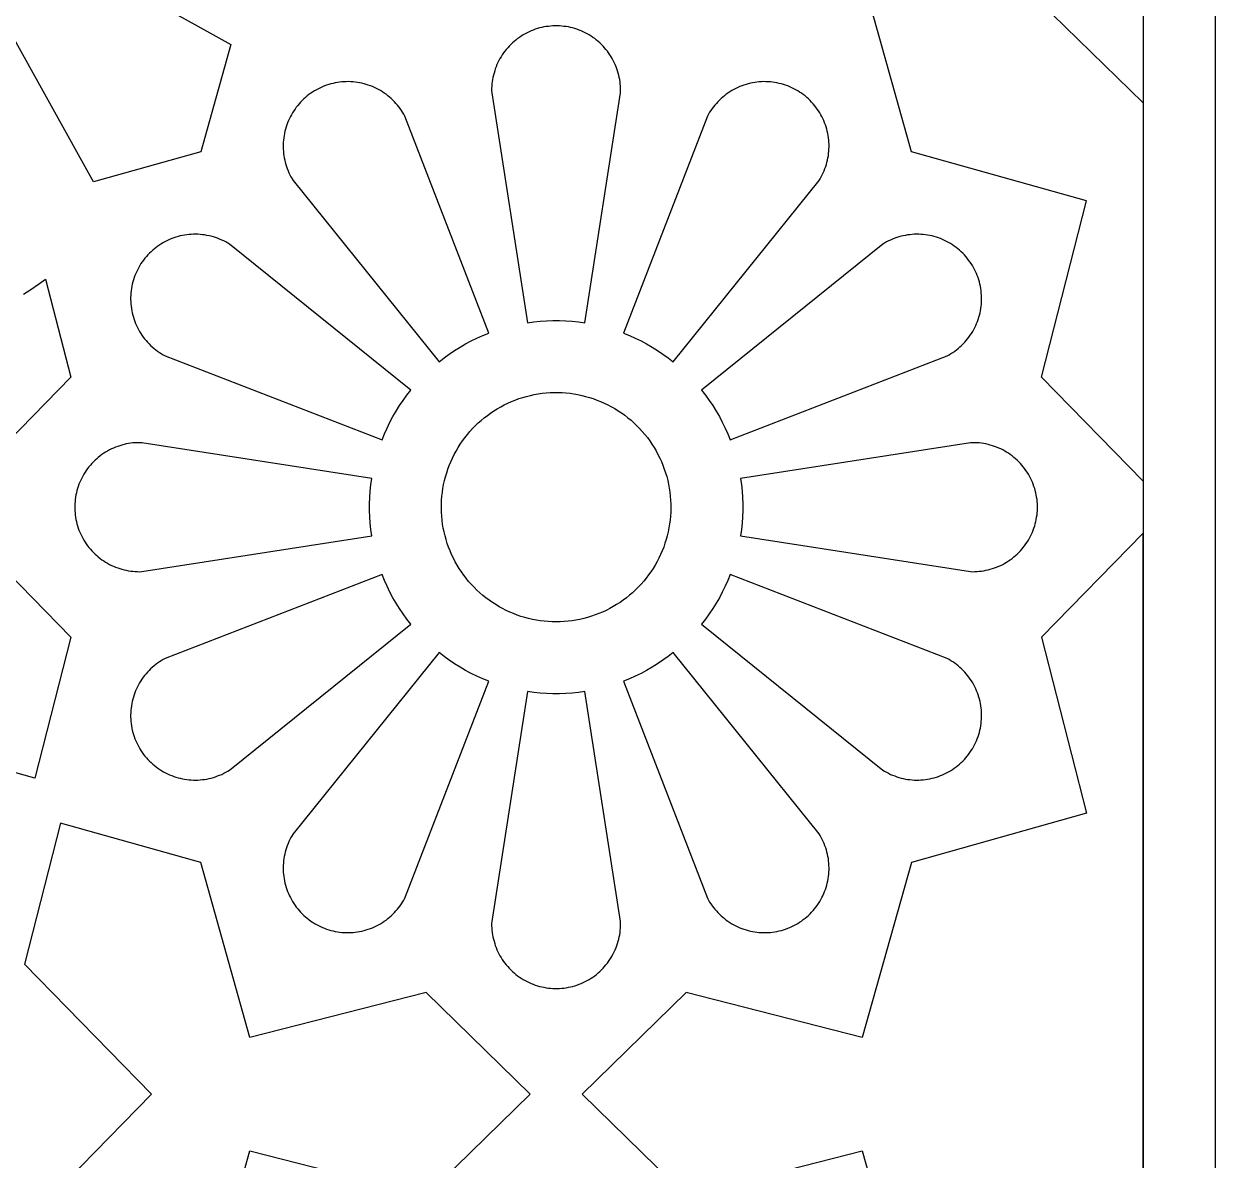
# Model space of a CAD drawing. Extents: x 0 to 1266, y 0 to 1438.
# Drawn here: x 782.2 to 947.8, y 1014.5 to 1172.4 of the extents above; entities that cross this region are included whole.
import ezdxf

# ---------------------------------------------------------------- set-up
doc = ezdxf.new("R2010")
doc.units = 0
doc.layers.add('Default_Layer', color=1, linetype='CONTINUOUS')

msp = doc.modelspace()

# ---------------------------------------------------------------- linework, layer by layer
at = {"layer": 'Default_Layer'}
for points in [[(318.66, 1338.2), (947.76, 1338.2), (947.76, 100), (318.66, 100), (318.66, 1338.2)], [(328.66, 110), (328.66, 1328.2), (937.76, 1328.2), (937.76, 110), (328.66, 110)], [(791.87, 1150.46), (767.98, 1193.44), (810.95, 1169.55), (806.77, 1154.64), (791.87, 1150.46)], [(937.76, 1108.86), (923.62, 1123.33), (929.88, 1147.82), (905.55, 1154.64), (900.08, 1174.13), (919.69, 1179.13), (937.76, 1161.48), (937.76, 1108.86)], [(852.17, 1130.89), (853.06, 1131.01), (853.94, 1131.1), (854.83, 1131.16), (855.72, 1131.19), (856.61, 1131.19), (857.49, 1131.16), (858.38, 1131.1), (859.27, 1131.01), (860.15, 1130.89), (865.12, 1162.84), (865.12, 1163.15), (865.12, 1163.46), (865.1, 1163.77), (865.08, 1164.08), (865.04, 1164.39), (865, 1164.69), (864.94, 1165), (864.87, 1165.3), (864.79, 1165.6), (864.71, 1165.9), (864.61, 1166.19), (864.5, 1166.48), (864.38, 1166.77), (864.25, 1167.05), (864.11, 1167.33), (863.96, 1167.6), (863.81, 1167.87), (863.64, 1168.13), (863.46, 1168.39), (863.28, 1168.64), (863.09, 1168.88), (862.89, 1169.12), (862.68, 1169.35), (862.46, 1169.57), (862.24, 1169.79), (862, 1169.99), (861.77, 1170.19), (861.52, 1170.38), (861.27, 1170.56), (861.01, 1170.73), (860.75, 1170.9), (860.48, 1171.05), (860.2, 1171.2), (859.92, 1171.33), (859.64, 1171.46), (859.35, 1171.57), (859.06, 1171.68), (858.76, 1171.77), (858.46, 1171.86), (858.16, 1171.93), (857.86, 1172), (857.55, 1172.05), (857.24, 1172.09), (856.94, 1172.13), (856.63, 1172.15), (856.32, 1172.16), (856.01, 1172.16), (855.7, 1172.15), (855.39, 1172.13), (855.08, 1172.09), (854.77, 1172.05), (854.46, 1172), (854.16, 1171.93), (853.86, 1171.86), (853.56, 1171.77), (853.26, 1171.68), (852.97, 1171.57), (852.68, 1171.46), (852.4, 1171.33), (852.12, 1171.2), (851.85, 1171.05), (851.58, 1170.9), (851.31, 1170.73), (851.05, 1170.56), (850.8, 1170.38), (850.56, 1170.19), (850.32, 1169.99), (850.09, 1169.79), (849.86, 1169.57), (849.64, 1169.35), (849.43, 1169.12), (849.23, 1168.88), (849.04, 1168.64), (848.86, 1168.39), (848.68, 1168.13), (848.51, 1167.87), (848.36, 1167.6), (848.21, 1167.33), (848.07, 1167.05), (847.94, 1166.77), (847.82, 1166.48), (847.71, 1166.19), (847.62, 1165.9), (847.53, 1165.6), (847.45, 1165.3), (847.38, 1165), (847.32, 1164.69), (847.28, 1164.39), (847.24, 1164.08), (847.22, 1163.77), (847.2, 1163.46), (847.2, 1163.15), (847.21, 1162.84), (852.17, 1130.89)], [(839.89, 1125.46), (840.59, 1126.01), (841.31, 1126.53), (842.05, 1127.03), (842.81, 1127.5), (843.58, 1127.94), (844.36, 1128.36), (845.16, 1128.75), (845.97, 1129.11), (846.8, 1129.45), (835.13, 1159.6), (834.98, 1159.87), (834.82, 1160.14), (834.65, 1160.4), (834.47, 1160.66), (834.29, 1160.91), (834.1, 1161.15), (833.89, 1161.38), (833.68, 1161.61), (833.47, 1161.83), (833.24, 1162.05), (833.01, 1162.25), (832.77, 1162.45), (832.52, 1162.64), (832.27, 1162.82), (832.01, 1162.99), (831.74, 1163.15), (831.47, 1163.31), (831.2, 1163.45), (830.92, 1163.58), (830.63, 1163.71), (830.35, 1163.82), (830.05, 1163.93), (829.76, 1164.02), (829.46, 1164.1), (829.16, 1164.18), (828.85, 1164.24), (828.55, 1164.29), (828.24, 1164.34), (827.93, 1164.37), (827.62, 1164.39), (827.31, 1164.4), (827, 1164.39), (826.69, 1164.38), (826.38, 1164.36), (826.07, 1164.33), (825.76, 1164.28), (825.46, 1164.23), (825.15, 1164.16), (824.85, 1164.09), (824.56, 1164), (824.26, 1163.9), (823.97, 1163.8), (823.68, 1163.68), (823.4, 1163.55), (823.12, 1163.42), (822.84, 1163.27), (822.58, 1163.12), (822.31, 1162.95), (822.05, 1162.78), (821.8, 1162.6), (821.56, 1162.41), (821.32, 1162.21), (821.09, 1162), (820.87, 1161.78), (820.65, 1161.56), (820.44, 1161.33), (820.24, 1161.09), (820.05, 1160.85), (819.87, 1160.6), (819.69, 1160.34), (819.53, 1160.08), (819.37, 1159.81), (819.22, 1159.54), (819.09, 1159.26), (818.96, 1158.98), (818.84, 1158.69), (818.73, 1158.4), (818.63, 1158.1), (818.55, 1157.81), (818.47, 1157.5), (818.4, 1157.2), (818.35, 1156.9), (818.3, 1156.59), (818.27, 1156.28), (818.24, 1155.97), (818.23, 1155.66), (818.23, 1155.35), (818.24, 1155.04), (818.26, 1154.73), (818.29, 1154.42), (818.33, 1154.11), (818.38, 1153.81), (818.44, 1153.5), (818.51, 1153.2), (818.59, 1152.9), (818.69, 1152.6), (818.79, 1152.31), (818.9, 1152.02), (819.03, 1151.74), (819.16, 1151.46), (819.3, 1151.18), (819.45, 1150.91), (819.62, 1150.65), (839.89, 1125.46)], [(865.53, 1129.45), (866.35, 1129.11), (867.16, 1128.75), (867.96, 1128.36), (868.74, 1127.94), (869.51, 1127.5), (870.27, 1127.03), (871.01, 1126.53), (871.73, 1126.01), (872.43, 1125.46), (892.71, 1150.65), (892.87, 1150.91), (893.02, 1151.18), (893.16, 1151.46), (893.3, 1151.74), (893.42, 1152.02), (893.53, 1152.31), (893.63, 1152.6), (893.73, 1152.9), (893.81, 1153.2), (893.88, 1153.5), (893.94, 1153.81), (894, 1154.11), (894.04, 1154.42), (894.07, 1154.73), (894.08, 1155.04), (894.09, 1155.35), (894.09, 1155.66), (894.08, 1155.97), (894.05, 1156.28), (894.02, 1156.59), (893.97, 1156.9), (893.92, 1157.2), (893.85, 1157.5), (893.77, 1157.81), (893.69, 1158.1), (893.59, 1158.4), (893.48, 1158.69), (893.36, 1158.98), (893.24, 1159.26), (893.1, 1159.54), (892.95, 1159.81), (892.8, 1160.08), (892.63, 1160.34), (892.46, 1160.6), (892.27, 1160.85), (892.08, 1161.09), (891.88, 1161.33), (891.67, 1161.56), (891.46, 1161.78), (891.23, 1162), (891, 1162.21), (890.76, 1162.41), (890.52, 1162.6), (890.27, 1162.78), (890.01, 1162.95), (889.75, 1163.12), (889.48, 1163.27), (889.2, 1163.42), (888.92, 1163.55), (888.64, 1163.68), (888.35, 1163.8), (888.06, 1163.9), (887.77, 1164), (887.47, 1164.09), (887.17, 1164.16), (886.86, 1164.23), (886.56, 1164.28), (886.25, 1164.33), (885.94, 1164.36), (885.63, 1164.38), (885.32, 1164.39), (885.01, 1164.4), (884.7, 1164.39), (884.39, 1164.37), (884.08, 1164.34), (883.77, 1164.29), (883.47, 1164.24), (883.16, 1164.18), (882.86, 1164.1), (882.56, 1164.02), (882.27, 1163.93), (881.98, 1163.82), (881.69, 1163.71), (881.4, 1163.58), (881.12, 1163.45), (880.85, 1163.31), (880.58, 1163.15), (880.31, 1162.99), (880.05, 1162.82), (879.8, 1162.64), (879.55, 1162.45), (879.31, 1162.25), (879.08, 1162.05), (878.86, 1161.83), (878.64, 1161.61), (878.43, 1161.38), (878.23, 1161.15), (878.03, 1160.91), (877.85, 1160.66), (877.67, 1160.4), (877.5, 1160.14), (877.34, 1159.87), (877.2, 1159.6), (865.53, 1129.45)], [(831.97, 1114.62), (832.3, 1115.44), (832.67, 1116.26), (833.06, 1117.06), (833.48, 1117.84), (833.92, 1118.61), (834.39, 1119.37), (834.89, 1120.1), (835.41, 1120.82), (835.95, 1121.53), (810.77, 1141.8), (810.51, 1141.96), (810.24, 1142.12), (809.96, 1142.26), (809.68, 1142.39), (809.39, 1142.51), (809.11, 1142.63), (808.81, 1142.73), (808.52, 1142.82), (808.22, 1142.91), (807.92, 1142.98), (807.61, 1143.04), (807.3, 1143.09), (807, 1143.13), (806.69, 1143.16), (806.38, 1143.18), (806.07, 1143.19), (805.76, 1143.19), (805.45, 1143.17), (805.14, 1143.15), (804.83, 1143.11), (804.52, 1143.07), (804.22, 1143.01), (803.91, 1142.95), (803.61, 1142.87), (803.31, 1142.78), (803.02, 1142.69), (802.73, 1142.58), (802.44, 1142.46), (802.16, 1142.33), (801.88, 1142.19), (801.61, 1142.05), (801.34, 1141.89), (801.08, 1141.73), (800.82, 1141.55), (800.57, 1141.37), (800.32, 1141.18), (800.09, 1140.98), (799.86, 1140.77), (799.63, 1140.55), (799.42, 1140.33), (799.21, 1140.1), (799.01, 1139.86), (798.82, 1139.61), (798.64, 1139.36), (798.46, 1139.11), (798.3, 1138.84), (798.14, 1138.57), (798, 1138.3), (797.86, 1138.02), (797.74, 1137.74), (797.62, 1137.45), (797.51, 1137.16), (797.42, 1136.86), (797.33, 1136.56), (797.25, 1136.26), (797.19, 1135.96), (797.13, 1135.65), (797.09, 1135.35), (797.06, 1135.04), (797.03, 1134.73), (797.02, 1134.42), (797.02, 1134.11), (797.03, 1133.8), (797.05, 1133.49), (797.08, 1133.18), (797.12, 1132.87), (797.18, 1132.56), (797.24, 1132.26), (797.31, 1131.96), (797.4, 1131.66), (797.49, 1131.36), (797.59, 1131.07), (797.71, 1130.78), (797.83, 1130.5), (797.97, 1130.22), (798.11, 1129.94), (798.26, 1129.67), (798.43, 1129.41), (798.6, 1129.15), (798.78, 1128.9), (798.97, 1128.65), (799.16, 1128.41), (799.37, 1128.18), (799.58, 1127.95), (799.8, 1127.73), (800.03, 1127.52), (800.27, 1127.32), (800.51, 1127.13), (800.76, 1126.94), (801.02, 1126.77), (801.28, 1126.6), (801.54, 1126.44), (801.82, 1126.29), (831.97, 1114.62)], [(876.37, 1121.53), (876.91, 1120.82), (877.43, 1120.1), (877.93, 1119.37), (878.4, 1118.61), (878.85, 1117.84), (879.26, 1117.06), (879.65, 1116.26), (880.02, 1115.44), (880.35, 1114.62), (910.5, 1126.29), (910.78, 1126.44), (911.04, 1126.6), (911.31, 1126.77), (911.56, 1126.94), (911.81, 1127.13), (912.05, 1127.32), (912.29, 1127.52), (912.52, 1127.73), (912.74, 1127.95), (912.95, 1128.18), (913.16, 1128.41), (913.35, 1128.65), (913.54, 1128.9), (913.72, 1129.15), (913.9, 1129.41), (914.06, 1129.67), (914.21, 1129.94), (914.35, 1130.22), (914.49, 1130.5), (914.61, 1130.78), (914.73, 1131.07), (914.83, 1131.36), (914.93, 1131.66), (915.01, 1131.96), (915.08, 1132.26), (915.15, 1132.56), (915.2, 1132.87), (915.24, 1133.18), (915.27, 1133.49), (915.29, 1133.8), (915.3, 1134.11), (915.3, 1134.42), (915.29, 1134.73), (915.26, 1135.04), (915.23, 1135.35), (915.19, 1135.65), (915.13, 1135.96), (915.07, 1136.26), (914.99, 1136.56), (914.9, 1136.86), (914.81, 1137.16), (914.7, 1137.45), (914.59, 1137.74), (914.46, 1138.02), (914.32, 1138.3), (914.18, 1138.57), (914.02, 1138.84), (913.86, 1139.11), (913.68, 1139.36), (913.5, 1139.61), (913.31, 1139.86), (913.11, 1140.1), (912.9, 1140.33), (912.69, 1140.55), (912.47, 1140.77), (912.24, 1140.98), (912, 1141.18), (911.75, 1141.37), (911.5, 1141.55), (911.25, 1141.73), (910.98, 1141.89), (910.72, 1142.05), (910.44, 1142.19), (910.16, 1142.33), (909.88, 1142.46), (909.59, 1142.58), (909.3, 1142.69), (909.01, 1142.78), (908.71, 1142.87), (908.41, 1142.95), (908.11, 1143.01), (907.8, 1143.07), (907.49, 1143.11), (907.18, 1143.15), (906.87, 1143.17), (906.56, 1143.19), (906.25, 1143.19), (905.94, 1143.18), (905.63, 1143.16), (905.32, 1143.13), (905.02, 1143.09), (904.71, 1143.04), (904.41, 1142.98), (904.1, 1142.91), (903.8, 1142.82), (903.51, 1142.73), (903.22, 1142.63), (902.93, 1142.51), (902.64, 1142.39), (902.36, 1142.26), (902.09, 1142.12), (901.81, 1141.96), (901.55, 1141.8), (876.37, 1121.53)], [(871.6, 1101.29), (871.46, 1100.76), (871.29, 1100.23), (871.11, 1099.71), (870.91, 1099.2), (870.69, 1098.69), (870.45, 1098.19), (870.2, 1097.7), (869.92, 1097.21), (869.64, 1096.74), (869.33, 1096.28), (869.01, 1095.83), (868.68, 1095.39), (868.33, 1094.96), (867.96, 1094.54), (867.58, 1094.14), (867.19, 1093.75), (866.79, 1093.37), (866.37, 1093.01), (865.94, 1092.66), (865.49, 1092.33), (865.04, 1092.02), (864.57, 1091.72), (864.1, 1091.43), (863.61, 1091.16), (863.12, 1090.91), (862.62, 1090.68), (862.11, 1090.47), (861.59, 1090.27), (861.07, 1090.09), (860.54, 1089.93), (860, 1089.79), (859.46, 1089.66), (858.92, 1089.56), (858.37, 1089.47), (857.83, 1089.4), (857.27, 1089.35), (856.72, 1089.32), (856.17, 1089.31), (855.62, 1089.32), (855.06, 1089.35), (854.51, 1089.4), (853.96, 1089.47), (853.42, 1089.55), (852.87, 1089.66), (852.33, 1089.78), (851.8, 1089.92), (851.27, 1090.08), (850.74, 1090.26), (850.23, 1090.46), (849.72, 1090.67), (849.22, 1090.91), (848.72, 1091.16), (848.24, 1091.42), (847.76, 1091.71), (847.3, 1092.01), (846.84, 1092.32), (846.4, 1092.65), (845.97, 1093), (845.55, 1093.36), (845.14, 1093.74), (844.75, 1094.13), (844.37, 1094.53), (844, 1094.94), (843.65, 1095.37), (843.32, 1095.81), (843, 1096.26), (842.69, 1096.73), (842.41, 1097.2), (842.13, 1097.68), (841.88, 1098.17), (841.64, 1098.67), (841.42, 1099.18), (841.22, 1099.7), (841.04, 1100.22), (840.87, 1100.75), (840.72, 1101.28), (840.59, 1101.82), (840.48, 1102.36), (840.39, 1102.91), (840.32, 1103.45), (840.27, 1104), (840.23, 1104.56), (840.22, 1105.11), (840.22, 1105.66), (840.25, 1106.22), (840.29, 1106.77), (840.35, 1107.32), (840.43, 1107.87), (840.53, 1108.41), (840.65, 1108.95), (840.79, 1109.49), (840.95, 1110.02), (841.12, 1110.54), (841.31, 1111.06), (841.52, 1111.57), (841.75, 1112.08), (842, 1112.57), (842.26, 1113.06), (842.54, 1113.54), (842.83, 1114.01), (843.15, 1114.46), (843.47, 1114.91), (843.82, 1115.34), (844.17, 1115.77), (844.55, 1116.18), (844.93, 1116.57), (845.33, 1116.96), (845.74, 1117.32), (846.17, 1117.68), (846.61, 1118.02), (847.05, 1118.34), (847.51, 1118.65), (847.98, 1118.94), (848.46, 1119.22), (848.95, 1119.48), (849.45, 1119.72), (849.96, 1119.94), (850.47, 1120.15), (850.99, 1120.34), (851.52, 1120.51), (852.05, 1120.66), (852.59, 1120.79), (853.13, 1120.91), (853.67, 1121), (854.22, 1121.08), (854.77, 1121.14), (855.32, 1121.18), (855.88, 1121.2), (856.43, 1121.2), (856.98, 1121.18), (857.53, 1121.14), (858.09, 1121.08), (858.63, 1121.01), (859.18, 1120.91), (859.72, 1120.8), (860.26, 1120.66), (860.79, 1120.51), (861.32, 1120.34), (861.84, 1120.15), (862.35, 1119.95), (862.86, 1119.72), (863.35, 1119.48), (863.84, 1119.22), (864.32, 1118.95), (864.79, 1118.66), (865.25, 1118.35), (865.7, 1118.03), (866.14, 1117.69), (866.57, 1117.33), (866.98, 1116.97), (867.38, 1116.58), (867.77, 1116.19), (868.14, 1115.78), (868.5, 1115.36), (868.84, 1114.92), (869.17, 1114.48), (869.48, 1114.02), (869.77, 1113.55), (870.05, 1113.07), (870.32, 1112.59), (870.56, 1112.09), (870.79, 1111.59), (871, 1111.08), (871.2, 1110.56), (871.37, 1110.03), (871.53, 1109.5), (871.67, 1108.97), (871.78, 1108.43), (871.88, 1107.88), (871.97, 1107.33), (872.03, 1106.78), (872.07, 1106.23), (872.1, 1105.68), (872.1, 1105.13), (872.09, 1104.57), (872.05, 1104.02), (872, 1103.47), (871.93, 1102.92), (871.84, 1102.37), (871.73, 1101.83), (871.6, 1101.29)], [(830.53, 1101.27), (830.41, 1102.15), (830.31, 1103.04), (830.25, 1103.92), (830.22, 1104.81), (830.22, 1105.7), (830.25, 1106.59), (830.31, 1107.48), (830.41, 1108.36), (830.53, 1109.24), (798.58, 1114.21), (798.27, 1114.22), (797.96, 1114.21), (797.65, 1114.2), (797.34, 1114.18), (797.03, 1114.14), (796.72, 1114.09), (796.42, 1114.04), (796.12, 1113.97), (795.82, 1113.89), (795.52, 1113.8), (795.22, 1113.7), (794.93, 1113.59), (794.65, 1113.48), (794.36, 1113.35), (794.09, 1113.21), (793.81, 1113.06), (793.55, 1112.9), (793.28, 1112.74), (793.03, 1112.56), (792.78, 1112.38), (792.53, 1112.18), (792.3, 1111.98), (792.07, 1111.77), (791.85, 1111.56), (791.63, 1111.33), (791.42, 1111.1), (791.23, 1110.86), (791.04, 1110.62), (790.86, 1110.36), (790.68, 1110.11), (790.52, 1109.84), (790.37, 1109.57), (790.22, 1109.3), (790.09, 1109.02), (789.96, 1108.73), (789.84, 1108.45), (789.74, 1108.15), (789.64, 1107.86), (789.56, 1107.56), (789.48, 1107.26), (789.42, 1106.95), (789.37, 1106.65), (789.32, 1106.34), (789.29, 1106.03), (789.27, 1105.72), (789.26, 1105.41), (789.26, 1105.1), (789.27, 1104.79), (789.29, 1104.48), (789.32, 1104.17), (789.37, 1103.86), (789.42, 1103.56), (789.48, 1103.26), (789.56, 1102.95), (789.64, 1102.66), (789.74, 1102.36), (789.84, 1102.07), (789.96, 1101.78), (790.09, 1101.5), (790.22, 1101.22), (790.37, 1100.94), (790.52, 1100.67), (790.68, 1100.41), (790.86, 1100.15), (791.04, 1099.9), (791.23, 1099.65), (791.42, 1099.41), (791.63, 1099.18), (791.85, 1098.96), (792.07, 1098.74), (792.3, 1098.53), (792.53, 1098.33), (792.78, 1098.14), (793.03, 1097.95), (793.28, 1097.78), (793.55, 1097.61), (793.81, 1097.45), (794.09, 1097.3), (794.36, 1097.17), (794.65, 1097.04), (794.93, 1096.92), (795.22, 1096.81), (795.52, 1096.71), (795.82, 1096.62), (796.12, 1096.54), (796.42, 1096.48), (796.72, 1096.42), (797.03, 1096.37), (797.34, 1096.34), (797.65, 1096.31), (797.96, 1096.3), (798.27, 1096.29), (798.58, 1096.3), (830.53, 1101.27)], [(881.79, 1109.24), (881.92, 1108.36), (882.01, 1107.48), (882.07, 1106.59), (882.1, 1105.7), (882.1, 1104.81), (882.07, 1103.92), (882.01, 1103.04), (881.92, 1102.15), (881.79, 1101.27), (913.74, 1096.3), (914.05, 1096.29), (914.36, 1096.3), (914.67, 1096.31), (914.98, 1096.34), (915.29, 1096.37), (915.6, 1096.42), (915.9, 1096.48), (916.21, 1096.54), (916.51, 1096.62), (916.8, 1096.71), (917.1, 1096.81), (917.39, 1096.92), (917.68, 1097.04), (917.96, 1097.17), (918.24, 1097.3), (918.51, 1097.45), (918.78, 1097.61), (919.04, 1097.78), (919.29, 1097.95), (919.54, 1098.14), (919.79, 1098.33), (920.02, 1098.53), (920.25, 1098.74), (920.48, 1098.96), (920.69, 1099.18), (920.9, 1099.41), (921.09, 1099.65), (921.28, 1099.9), (921.47, 1100.15), (921.64, 1100.41), (921.8, 1100.67), (921.96, 1100.94), (922.1, 1101.22), (922.24, 1101.5), (922.36, 1101.78), (922.48, 1102.07), (922.58, 1102.36), (922.68, 1102.66), (922.76, 1102.95), (922.84, 1103.26), (922.9, 1103.56), (922.95, 1103.86), (923, 1104.17), (923.03, 1104.48), (923.05, 1104.79), (923.06, 1105.1), (923.06, 1105.41), (923.05, 1105.72), (923.03, 1106.03), (923, 1106.34), (922.95, 1106.65), (922.9, 1106.95), (922.84, 1107.26), (922.76, 1107.56), (922.68, 1107.86), (922.58, 1108.15), (922.48, 1108.45), (922.36, 1108.73), (922.24, 1109.02), (922.1, 1109.3), (921.96, 1109.57), (921.8, 1109.84), (921.64, 1110.11), (921.47, 1110.36), (921.28, 1110.62), (921.09, 1110.86), (920.9, 1111.1), (920.69, 1111.33), (920.48, 1111.56), (920.25, 1111.77), (920.02, 1111.98), (919.79, 1112.18), (919.54, 1112.38), (919.29, 1112.56), (919.04, 1112.74), (918.78, 1112.9), (918.51, 1113.06), (918.24, 1113.21), (917.96, 1113.35), (917.68, 1113.48), (917.39, 1113.59), (917.1, 1113.7), (916.8, 1113.8), (916.51, 1113.89), (916.21, 1113.97), (915.9, 1114.04), (915.6, 1114.09), (915.29, 1114.14), (914.98, 1114.18), (914.67, 1114.2), (914.36, 1114.21), (914.05, 1114.22), (913.74, 1114.21), (881.79, 1109.24)], [(937.76, 945.65), (937.76, 1101.65), (923.62, 1087.18), (929.88, 1062.7), (905.55, 1055.87), (898.72, 1031.54), (874.24, 1037.79), (859.76, 1023.65), (874.24, 1009.51), (898.72, 1015.77), (905.55, 991.44), (929.88, 984.61), (923.62, 960.13), (937.76, 945.65)], [(835.95, 1088.99), (835.41, 1089.69), (834.89, 1090.41), (834.39, 1091.15), (833.92, 1091.9), (833.48, 1092.67), (833.06, 1093.46), (832.67, 1094.26), (832.3, 1095.07), (831.97, 1095.89), (801.82, 1084.22), (801.54, 1084.07), (801.28, 1083.91), (801.02, 1083.75), (800.76, 1083.57), (800.51, 1083.38), (800.27, 1083.19), (800.03, 1082.99), (799.8, 1082.78), (799.58, 1082.56), (799.37, 1082.34), (799.16, 1082.1), (798.97, 1081.86), (798.78, 1081.62), (798.6, 1081.36), (798.43, 1081.11), (798.26, 1080.84), (798.11, 1080.57), (797.97, 1080.3), (797.83, 1080.02), (797.71, 1079.73), (797.59, 1079.44), (797.49, 1079.15), (797.4, 1078.85), (797.31, 1078.55), (797.24, 1078.25), (797.18, 1077.95), (797.12, 1077.64), (797.08, 1077.34), (797.05, 1077.03), (797.03, 1076.72), (797.02, 1076.41), (797.02, 1076.1), (797.03, 1075.79), (797.06, 1075.48), (797.09, 1075.17), (797.13, 1074.86), (797.19, 1074.55), (797.25, 1074.25), (797.33, 1073.95), (797.42, 1073.65), (797.51, 1073.36), (797.62, 1073.06), (797.74, 1072.78), (797.86, 1072.49), (798, 1072.21), (798.14, 1071.94), (798.3, 1071.67), (798.46, 1071.41), (798.64, 1071.15), (798.82, 1070.9), (799.01, 1070.65), (799.21, 1070.42), (799.42, 1070.19), (799.63, 1069.96), (799.86, 1069.75), (800.09, 1069.54), (800.32, 1069.34), (800.57, 1069.14), (800.82, 1068.96), (801.08, 1068.79), (801.34, 1068.62), (801.61, 1068.47), (801.88, 1068.32), (802.16, 1068.18), (802.44, 1068.05), (802.73, 1067.94), (803.02, 1067.83), (803.31, 1067.73), (803.61, 1067.64), (803.91, 1067.57), (804.22, 1067.5), (804.52, 1067.44), (804.83, 1067.4), (805.14, 1067.36), (805.45, 1067.34), (805.76, 1067.33), (806.07, 1067.32), (806.38, 1067.33), (806.69, 1067.35), (807, 1067.38), (807.3, 1067.42), (807.61, 1067.47), (807.92, 1067.53), (808.22, 1067.61), (808.52, 1067.69), (808.81, 1067.78), (809.11, 1067.89), (809.39, 1068), (809.68, 1068.12), (809.96, 1068.26), (810.24, 1068.4), (810.51, 1068.55), (810.77, 1068.71), (835.95, 1088.99)], [(880.35, 1095.89), (880.02, 1095.07), (879.65, 1094.26), (879.26, 1093.46), (878.85, 1092.67), (878.4, 1091.9), (877.93, 1091.15), (877.43, 1090.41), (876.91, 1089.69), (876.37, 1088.99), (901.55, 1068.71), (901.81, 1068.55), (902.09, 1068.4), (902.36, 1068.26), (902.64, 1068.12), (902.93, 1068), (903.22, 1067.89), (903.51, 1067.78), (903.8, 1067.69), (904.1, 1067.61), (904.41, 1067.53), (904.71, 1067.47), (905.02, 1067.42), (905.32, 1067.38), (905.63, 1067.35), (905.94, 1067.33), (906.25, 1067.32), (906.56, 1067.33), (906.87, 1067.34), (907.18, 1067.36), (907.49, 1067.4), (907.8, 1067.44), (908.11, 1067.5), (908.41, 1067.57), (908.71, 1067.64), (909.01, 1067.73), (909.3, 1067.83), (909.59, 1067.94), (909.88, 1068.05), (910.16, 1068.18), (910.44, 1068.32), (910.72, 1068.47), (910.98, 1068.62), (911.25, 1068.79), (911.5, 1068.96), (911.75, 1069.14), (912, 1069.34), (912.24, 1069.54), (912.47, 1069.75), (912.69, 1069.96), (912.9, 1070.19), (913.11, 1070.42), (913.31, 1070.65), (913.5, 1070.9), (913.68, 1071.15), (913.86, 1071.41), (914.02, 1071.67), (914.18, 1071.94), (914.32, 1072.21), (914.46, 1072.49), (914.59, 1072.78), (914.7, 1073.06), (914.81, 1073.36), (914.9, 1073.65), (914.99, 1073.95), (915.07, 1074.25), (915.13, 1074.55), (915.19, 1074.86), (915.23, 1075.17), (915.26, 1075.48), (915.29, 1075.79), (915.3, 1076.1), (915.3, 1076.41), (915.29, 1076.72), (915.27, 1077.03), (915.24, 1077.34), (915.2, 1077.64), (915.15, 1077.95), (915.08, 1078.25), (915.01, 1078.55), (914.93, 1078.85), (914.83, 1079.15), (914.73, 1079.44), (914.61, 1079.73), (914.49, 1080.02), (914.35, 1080.3), (914.21, 1080.57), (914.06, 1080.84), (913.9, 1081.11), (913.72, 1081.36), (913.54, 1081.62), (913.35, 1081.86), (913.16, 1082.1), (912.95, 1082.34), (912.74, 1082.56), (912.52, 1082.78), (912.29, 1082.99), (912.05, 1083.19), (911.81, 1083.38), (911.56, 1083.57), (911.31, 1083.75), (911.04, 1083.91), (910.78, 1084.07), (910.5, 1084.22), (880.35, 1095.89)], [(846.8, 1081.06), (845.97, 1081.4), (845.16, 1081.76), (844.36, 1082.15), (843.58, 1082.57), (842.81, 1083.02), (842.05, 1083.49), (841.31, 1083.98), (840.59, 1084.5), (839.89, 1085.05), (819.62, 1059.87), (819.45, 1059.6), (819.3, 1059.33), (819.16, 1059.06), (819.03, 1058.78), (818.9, 1058.49), (818.79, 1058.2), (818.69, 1057.91), (818.59, 1057.61), (818.51, 1057.31), (818.44, 1057.01), (818.38, 1056.71), (818.33, 1056.4), (818.29, 1056.09), (818.26, 1055.78), (818.24, 1055.47), (818.23, 1055.16), (818.23, 1054.85), (818.24, 1054.54), (818.27, 1054.23), (818.3, 1053.92), (818.35, 1053.62), (818.4, 1053.31), (818.47, 1053.01), (818.55, 1052.71), (818.63, 1052.41), (818.73, 1052.12), (818.84, 1051.82), (818.96, 1051.54), (819.09, 1051.25), (819.22, 1050.98), (819.37, 1050.7), (819.53, 1050.43), (819.69, 1050.17), (819.87, 1049.91), (820.05, 1049.66), (820.24, 1049.42), (820.44, 1049.18), (820.65, 1048.95), (820.87, 1048.73), (821.09, 1048.51), (821.32, 1048.31), (821.56, 1048.11), (821.8, 1047.92), (822.05, 1047.73), (822.31, 1047.56), (822.58, 1047.4), (822.84, 1047.24), (823.12, 1047.09), (823.4, 1046.96), (823.68, 1046.83), (823.97, 1046.72), (824.26, 1046.61), (824.56, 1046.51), (824.85, 1046.43), (825.15, 1046.35), (825.46, 1046.29), (825.76, 1046.23), (826.07, 1046.19), (826.38, 1046.15), (826.69, 1046.13), (827, 1046.12), (827.31, 1046.12), (827.62, 1046.13), (827.93, 1046.15), (828.24, 1046.18), (828.55, 1046.22), (828.85, 1046.27), (829.16, 1046.33), (829.46, 1046.41), (829.76, 1046.49), (830.05, 1046.59), (830.35, 1046.69), (830.63, 1046.8), (830.92, 1046.93), (831.2, 1047.06), (831.47, 1047.21), (831.74, 1047.36), (832.01, 1047.52), (832.27, 1047.69), (832.52, 1047.87), (832.77, 1048.06), (833.01, 1048.26), (833.24, 1048.47), (833.47, 1048.68), (833.68, 1048.9), (833.89, 1049.13), (834.1, 1049.36), (834.29, 1049.61), (834.47, 1049.86), (834.65, 1050.11), (834.82, 1050.37), (834.98, 1050.64), (835.13, 1050.91), (846.8, 1081.06)], [(872.43, 1085.05), (871.73, 1084.5), (871.01, 1083.98), (870.27, 1083.49), (869.51, 1083.02), (868.74, 1082.57), (867.96, 1082.15), (867.16, 1081.76), (866.35, 1081.4), (865.53, 1081.06), (877.2, 1050.91), (877.34, 1050.64), (877.5, 1050.37), (877.67, 1050.11), (877.85, 1049.86), (878.03, 1049.61), (878.23, 1049.36), (878.43, 1049.13), (878.64, 1048.9), (878.86, 1048.68), (879.08, 1048.47), (879.31, 1048.26), (879.55, 1048.06), (879.8, 1047.87), (880.05, 1047.69), (880.31, 1047.52), (880.58, 1047.36), (880.85, 1047.21), (881.12, 1047.06), (881.4, 1046.93), (881.69, 1046.8), (881.98, 1046.69), (882.27, 1046.59), (882.56, 1046.49), (882.86, 1046.41), (883.16, 1046.33), (883.47, 1046.27), (883.77, 1046.22), (884.08, 1046.18), (884.39, 1046.15), (884.7, 1046.13), (885.01, 1046.12), (885.32, 1046.12), (885.63, 1046.13), (885.94, 1046.15), (886.25, 1046.19), (886.56, 1046.23), (886.86, 1046.29), (887.17, 1046.35), (887.47, 1046.43), (887.77, 1046.51), (888.06, 1046.61), (888.35, 1046.72), (888.64, 1046.83), (888.92, 1046.96), (889.2, 1047.09), (889.48, 1047.24), (889.75, 1047.4), (890.01, 1047.56), (890.27, 1047.73), (890.52, 1047.92), (890.76, 1048.11), (891, 1048.31), (891.23, 1048.51), (891.46, 1048.73), (891.67, 1048.95), (891.88, 1049.18), (892.08, 1049.42), (892.27, 1049.66), (892.46, 1049.91), (892.63, 1050.17), (892.8, 1050.43), (892.95, 1050.7), (893.1, 1050.98), (893.24, 1051.25), (893.36, 1051.54), (893.48, 1051.82), (893.59, 1052.12), (893.69, 1052.41), (893.77, 1052.71), (893.85, 1053.01), (893.92, 1053.31), (893.97, 1053.62), (894.02, 1053.92), (894.05, 1054.23), (894.08, 1054.54), (894.09, 1054.85), (894.09, 1055.16), (894.08, 1055.47), (894.07, 1055.78), (894.04, 1056.09), (894, 1056.4), (893.94, 1056.71), (893.88, 1057.01), (893.81, 1057.31), (893.73, 1057.61), (893.63, 1057.91), (893.53, 1058.2), (893.42, 1058.49), (893.3, 1058.78), (893.16, 1059.06), (893.02, 1059.33), (892.87, 1059.6), (892.71, 1059.87), (872.43, 1085.05)], [(860.15, 1079.62), (859.27, 1079.5), (858.38, 1079.41), (857.49, 1079.35), (856.61, 1079.32), (855.72, 1079.32), (854.83, 1079.35), (853.94, 1079.41), (853.06, 1079.5), (852.17, 1079.62), (847.21, 1047.68), (847.2, 1047.37), (847.2, 1047.06), (847.22, 1046.75), (847.24, 1046.44), (847.28, 1046.13), (847.32, 1045.82), (847.38, 1045.52), (847.45, 1045.21), (847.53, 1044.91), (847.62, 1044.61), (847.71, 1044.32), (847.82, 1044.03), (847.94, 1043.74), (848.07, 1043.46), (848.21, 1043.18), (848.36, 1042.91), (848.51, 1042.64), (848.68, 1042.38), (848.86, 1042.12), (849.04, 1041.87), (849.23, 1041.63), (849.43, 1041.39), (849.64, 1041.16), (849.86, 1040.94), (850.09, 1040.73), (850.32, 1040.52), (850.56, 1040.32), (850.8, 1040.13), (851.05, 1039.95), (851.31, 1039.78), (851.58, 1039.62), (851.85, 1039.46), (852.12, 1039.32), (852.4, 1039.18), (852.68, 1039.06), (852.97, 1038.94), (853.26, 1038.83), (853.56, 1038.74), (853.86, 1038.65), (854.16, 1038.58), (854.46, 1038.52), (854.77, 1038.46), (855.08, 1038.42), (855.39, 1038.39), (855.7, 1038.37), (856.01, 1038.36), (856.32, 1038.36), (856.63, 1038.37), (856.94, 1038.39), (857.24, 1038.42), (857.55, 1038.46), (857.86, 1038.52), (858.16, 1038.58), (858.46, 1038.65), (858.76, 1038.74), (859.06, 1038.83), (859.35, 1038.94), (859.64, 1039.06), (859.92, 1039.18), (860.2, 1039.32), (860.48, 1039.46), (860.75, 1039.62), (861.01, 1039.78), (861.27, 1039.95), (861.52, 1040.13), (861.77, 1040.32), (862, 1040.52), (862.24, 1040.73), (862.46, 1040.94), (862.68, 1041.16), (862.89, 1041.39), (863.09, 1041.63), (863.28, 1041.87), (863.46, 1042.12), (863.64, 1042.38), (863.81, 1042.64), (863.96, 1042.91), (864.11, 1043.18), (864.25, 1043.46), (864.38, 1043.74), (864.5, 1044.03), (864.61, 1044.32), (864.71, 1044.61), (864.79, 1044.91), (864.87, 1045.21), (864.94, 1045.52), (865, 1045.82), (865.04, 1046.13), (865.08, 1046.44), (865.1, 1046.75), (865.12, 1047.06), (865.12, 1047.37), (865.12, 1047.68), (860.15, 1079.62)], [(852.56, 1023.65), (838.08, 1037.79), (813.6, 1031.54), (806.77, 1055.87), (787.29, 1061.34), (782.28, 1041.73), (799.94, 1023.65), (782.28, 1005.58), (787.29, 985.97), (806.77, 991.44), (813.6, 1015.77), (838.08, 1009.51), (852.56, 1023.65)]]:
    msp.add_lwpolyline(points, close=True, dxfattribs=at)
msp.add_lwpolyline([(782.11, 1134.85), (783.17, 1135.52), (784.2, 1136.23), (785.21, 1136.97), (785.21, 1136.97), (788.7, 1123.33), (771.04, 1105.26), (788.7, 1087.18), (783.69, 1067.57), (764.21, 1073.04)], dxfattribs=at)

doc.saveas('drawing.dxf')
